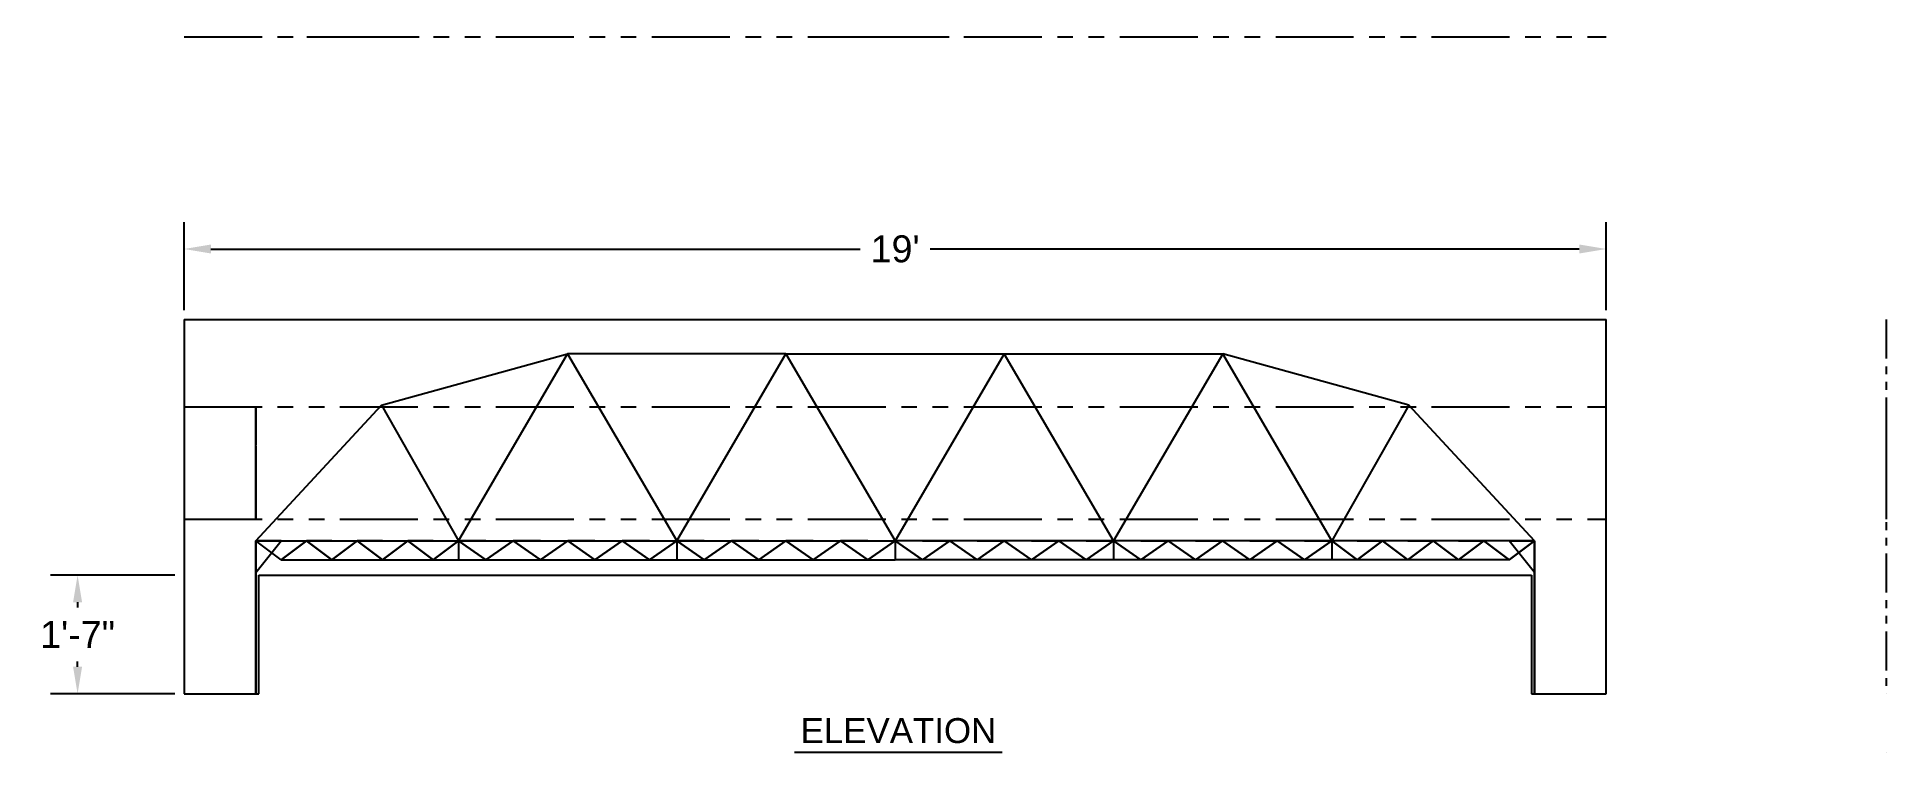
# Model space of a CAD drawing. Header units: inches. Extents: x -621 to 261, y -9 to 105.
# Drawn here: x -35.1 to 261.3, y -9.3 to 105.3 of the extents above; entities outside this region: 2.
import ezdxf

# ---------------------------------------------------------------- set-up
doc = ezdxf.new("R2010")
doc.units = ezdxf.units.IN
doc.header["$MEASUREMENT"] = 0
doc.linetypes.add('PHANTOM2', pattern=[1.25, 0.625, -0.125, 0.125, -0.125, 0.125, -0.125])
for name, color, linetype in [('Chords', 10, 'Continuous'), ('Decking', 12, 'Continuous'), ('DeflPts', 130, 'Continuous'), ('Dims', 252, 'Continuous'), ('Laterals', 40, 'Continuous'), ('Legs', 32, 'Continuous'), ('Limits', 200, 'Continuous'), ('LoadPts', 90, 'Continuous'), ('Tendons', 20, 'Continuous'), ('Webbing', 50, 'Continuous')]:
    doc.layers.add(name, color=color, linetype=linetype)
doc.styles.get("Standard").update_dxf_attribs({"font": 'arial.ttf'})
doc.dimstyles.new('DimBig', dxfattribs={"dimtxt": 0.18, "dimasz": 0.18, "dimexe": 0.18, "dimexo": 0.0625, "dimgap": 0.09, "dimtad": 0, "dimtih": 1, "dimtoh": 1, "dimdec": 4, "dimzin": 0, "dimdsep": 46, "dimtxsty": 'Standard', "dimcen": 0.09, "dimadec": 0, "dimazin": 0, "dimtfac": 1, "dimtdec": 4, "dimtofl": 0, "dimtmove": 0, "dimatfit": 3, "dimfxl": 1, "dimtolj": 1, "dimtzin": 0, "dimarcsym": 0})

# ---------------------------------------------------------------- blocks, each defined once
blk = doc.blocks.new('*D11')
at = {"layer": 'Dims', "color": 0, "lineweight": -2, "transparency": 16777216}
for p, q in [((-11.49999999999988, 61.4999999999922), (-11.49999999999988, 75.64568217858812)), ((216.5000000000001, 61.4999999999922), (216.5000000000001, 75.64568217858812)), ((-7.179999999999886, 71.32568217858811), (96.87751705320613, 71.32568217858811)), ((212.1800000000001, 71.32568217858811), (108.1224829467941, 71.32568217858811))]:
    blk.add_line(p, q, dxfattribs=at)
at = {"layer": 'Dims', "color": 0, "transparency": 16777216}
for points in [[(-7.179999999999886, 72.04568217858811), (-7.179999999999886, 70.60568217858811), (-11.49999999999988, 71.32568217858811)], [(212.1800000000001, 72.04568217858811), (212.1800000000001, 70.60568217858811), (216.5000000000001, 71.32568217858811)]]:
    blk.add_solid(points, dxfattribs=at)
at = {"layer": 'Dims', "color": 0, "transparency": 16777216, "insert": (102.5000000000001, 71.32568217858811), "char_height": 4.32, "attachment_point": 5}
blk.add_mtext("\\A1;19'", dxfattribs=at)
blk = doc.blocks.new('*D1')
at = {"layer": 'Dims', "color": 0, "lineweight": -2, "transparency": 16777216}
for p, q in [((-12.99999999999988, 18.99999999999221), (-32.885910100162, 18.99999999999221)), ((-28.565910100162, 14.67999999999221), (-28.565910100162, 13.82884038198403)), ((-28.565910100162, 4.319999999992215), (-28.565910100162, 5.171159618000402)), ((-12.99999999999988, -7.7895e-12), (-32.885910100162, -7.7839e-12))]:
    blk.add_line(p, q, dxfattribs=at)
at = {"layer": 'Dims', "color": 0, "transparency": 16777216}
for points in [[(-29.285910100162, 14.67999999999221), (-27.845910100162, 14.67999999999221), (-28.565910100162, 18.99999999999221)], [(-29.285910100162, 4.319999999992215), (-27.845910100162, 4.319999999992215), (-28.565910100162, -7.7851e-12)]]:
    blk.add_solid(points, dxfattribs=at)
at = {"layer": 'Dims', "color": 0, "transparency": 16777216, "insert": (-28.565910100162, 9.499999999992212), "char_height": 4.32, "attachment_point": 5}
blk.add_mtext('\\A1;1\'-7"', dxfattribs=at)

msp = doc.modelspace()

# ---------------------------------------------------------------- hatches: boundary and pattern name
at = {"layer": 'Limits', "extrusion": (1, 0, -2e-16)}
h = msp.add_hatch(dxfattribs=at)
h.set_pattern_fill('ANSI31', color=256, scale=50, angle=-90)
h.set_pattern_definition([(315, (-7.8041e-12, -17.5), (4.419417382415921, 4.419417382415921), [])])
h.paths.add_polyline_path([(45.99999999999218, 1.500000000000003), (45.99999999999218, 4.500000000000002), (27.99999999999219, 4.500000000000002), (27.99999999999219, 1.500000000000003)])
h.paths.add_polyline_path([(45.99999999999218, -2.499999999999996), (45.99999999999218, 1.500000000000003), (27.99999999999219, 1.500000000000003), (27.99999999999219, -2.499999999999996)])
h.paths.add_polyline_path([(45.99999999999218, -32.5), (45.99999999999218, -2.499999999999996), (27.99999999999219, -2.499999999999996), (27.99999999999219, -32.5)])
h.paths.add_polyline_path([(45.99999999999218, -36.5), (45.99999999999218, -32.5), (27.99999999999219, -32.5), (27.99999999999219, -36.5)])
h.paths.add_polyline_path([(45.99999999999218, -39.5), (45.99999999999218, -36.5), (27.99999999999219, -36.5), (27.99999999999219, -39.5)])

# ---------------------------------------------------------------- linework, layer by layer
at = {"layer": 'Chords'}
for p, q in [((20.13832859673039, 46.30109203679793, 5), (49.96097749469015, 54.49999999999221, 5)), ((85.00000000000011, 54.49999999999221, 5), (49.96097749469015, 54.49999999999221, 5)), ((85.00000000000011, 54.49999999999221, 5), (120.0000000000001, 54.49999999999221, 5)), ((120.0000000000001, 54.49999999999221, 5), (155.03902250531, 54.49999999999221, 5)), ((184.8616714032698, 46.30109203679793, 5), (155.03902250531, 54.49999999999221, 5)), ((1.137e-13, 24.49999999999221, 5), (20.13832859673039, 46.30109203679793, 5)), ((205.0000000000001, 24.49999999999221, 5), (184.8616714032698, 46.30109203679793, 5)), ((1.137e-13, 24.49999999999221, 5), (32.50000000000011, 24.49999999999221, 5)), ((32.50000000000011, 24.49999999999221, 5), (67.5000000000001, 24.49999999999221, 5)), ((67.5000000000001, 24.49999999999221, 5), (102.5000000000001, 24.49999999999221, 5)), ((137.5000000000001, 24.49999999999221, 5), (102.5000000000001, 24.49999999999221, 5)), ((172.5000000000001, 24.49999999999221, 5), (137.5000000000001, 24.49999999999221, 5)), ((205.0000000000001, 24.49999999999221, 5), (172.5000000000001, 24.49999999999221, 5)), ((4.062500000003865, 21.49999999999416), (32.50000000000011, 21.49999999999221)), ((32.50000000000011, 21.49999999999221), (67.5000000000001, 21.49999999999221)), ((67.5000000000001, 21.49999999999221), (102.5000000000001, 21.49999999999221)), ((137.5000000000001, 21.49999999999221), (102.5000000000001, 21.49999999999221)), ((172.5000000000001, 21.49999999999221), (137.5000000000001, 21.49999999999221)), ((200.9374999999963, 21.49999999999416), (172.5000000000001, 21.49999999999221))]:
    msp.add_line(p, q, dxfattribs=at)
at = {"layer": 'Chords', "extrusion": (0, 0, -1)}
for p, q in [((20.13832859673039, 46.30109203679793, -40), (49.96097749469015, 54.49999999999221, -40)), ((85.00000000000011, 54.49999999999221, -40), (49.96097749469015, 54.49999999999221, -40)), ((85.00000000000011, 54.49999999999221, -40), (120.0000000000001, 54.49999999999221, -40)), ((120.0000000000001, 54.49999999999221, -40), (155.03902250531, 54.49999999999221, -40)), ((184.8616714032698, 46.30109203679793, -40), (155.03902250531, 54.49999999999221, -40)), ((1.137e-13, 24.49999999999221, -40), (20.13832859673039, 46.30109203679793, -40)), ((205.0000000000001, 24.49999999999221, -40), (184.8616714032698, 46.30109203679793, -40)), ((1.137e-13, 24.49999999999221, -40), (32.50000000000011, 24.49999999999221, -40)), ((32.50000000000011, 24.49999999999221, -40), (67.5000000000001, 24.49999999999221, -40)), ((67.5000000000001, 24.49999999999221, -40), (102.5000000000001, 24.49999999999221, -40)), ((137.5000000000001, 24.49999999999221, -40), (102.5000000000001, 24.49999999999221, -40)), ((172.5000000000001, 24.49999999999221, -40), (137.5000000000001, 24.49999999999221, -40)), ((205.0000000000001, 24.49999999999221, -40), (172.5000000000001, 24.49999999999221, -40)), ((4.062500000003865, 21.49999999999416, -35), (32.50000000000011, 21.49999999999221, -35)), ((32.50000000000011, 21.49999999999221, -35), (67.5000000000001, 21.49999999999221, -35)), ((67.5000000000001, 21.49999999999221, -35), (102.5000000000001, 21.49999999999221, -35)), ((137.5000000000001, 21.49999999999221, -35), (102.5000000000001, 21.49999999999221, -35)), ((172.5000000000001, 21.49999999999221, -35), (137.5000000000001, 21.49999999999221, -35)), ((200.9374999999963, 21.49999999999416, -35), (172.5000000000001, 21.49999999999221, -35))]:
    msp.add_line(p, q, dxfattribs=at)
at = {"layer": 'Decking'}
for p, q in [((1.137e-13, 24.49999999999221), (32.50000000000011, 24.49999999999221)), ((32.50000000000011, 24.49999999999221), (67.5000000000001, 24.49999999999221)), ((67.5000000000001, 24.49999999999221), (102.5000000000001, 24.49999999999221)), ((137.5000000000001, 24.49999999999221), (102.5000000000001, 24.49999999999221)), ((172.5000000000001, 24.49999999999221), (137.5000000000001, 24.49999999999221)), ((205.0000000000001, 24.49999999999221), (172.5000000000001, 24.49999999999221))]:
    msp.add_line(p, q, dxfattribs=at)
at = {"layer": 'Decking', "extrusion": (0, 0, -1)}
for p, q in [((1.137e-13, 24.49999999999221, -35), (32.50000000000011, 24.49999999999221, -35)), ((32.50000000000011, 24.49999999999221, -35), (67.5000000000001, 24.49999999999221, -35)), ((67.5000000000001, 24.49999999999221, -35), (102.5000000000001, 24.49999999999221, -35)), ((137.5000000000001, 24.49999999999221, -35), (102.5000000000001, 24.49999999999221, -35)), ((172.5000000000001, 24.49999999999221, -35), (137.5000000000001, 24.49999999999221, -35)), ((205.0000000000001, 24.49999999999221, -35), (172.5000000000001, 24.49999999999221, -35))]:
    msp.add_line(p, q, dxfattribs=at)
at = {"layer": 'DeflPts', "extrusion": (0, 0, -1)}
for p, q in [((54.00000000000011, 24.49999999999221), (54.00000000000011, 24.49999999999221, -0.9999999999999786)), ((72.00000000000011, 24.49999999999221), (72.00000000000011, 24.49999999999221, -0.9999999999999786)), ((84.00000000000011, 24.49999999999221), (84.00000000000011, 24.49999999999221, -0.9999999999999786)), ((89.00000000000011, 24.49999999999221), (89.00000000000011, 24.49999999999221, -0.9999999999999786)), ((96.00000000000011, 24.49999999999221), (96.00000000000011, 24.49999999999221, -0.9999999999999786)), ((120.0000000000001, 24.49999999999221), (120.0000000000001, 24.49999999999221, -0.9999999999999786)), ((127.0000000000001, 24.49999999999221), (127.0000000000001, 24.49999999999221, -0.9999999999999786)), ((144.0000000000001, 24.49999999999221), (144.0000000000001, 24.49999999999221, -0.9999999999999786))]:
    msp.add_line(p, q, dxfattribs=at)
at = {"layer": 'Dims', "extrusion": (0, -1, 1e-16)}
msp.add_line((94.91207312022345, 105.3347542129122, -62.92452670273262), (111.1355194803858, 105.3347542129122, -62.92452670273262), dxfattribs=at)
at = {"layer": 'Dims'}
msp.add_line((86.381699274903, -9.349450587337461, 41), (119.665893325706, -9.349450587337461, 41), dxfattribs=at)
at = {"layer": 'Dims', "extrusion": (1, 0, -2e-16)}
msp.add_line((261.34573589347, -9.349450587337486, -4.39684066791426), (261.34573589347, -9.349450587337486, -31.40204049164982), dxfattribs=at)
at = {"layer": 'Laterals'}
for p, q in [((4.062499999197939, 24.49999999999221), (4.062499999197939, 24.49999999999221, -35)), ((32.50000000004082, 24.49999999999221), (32.50000000004082, 24.49999999999221, -35)), ((67.50000000522402, 24.49999999999239), (67.50000000522402, 24.49999999999239, -35)), ((102.4999999974692, 24.49999999999255), (102.4999999974692, 24.49999999999255, -35)), ((137.4999999948576, 24.49999999999239), (137.4999999948576, 24.49999999999239, -35)), ((172.5000000000001, 24.49999999999221), (172.5000000000001, 24.49999999999221, -35)), ((200.937499999999, 24.49999999999221), (200.937499999999, 24.49999999999221, -35)), ((32.50000000004082, 21.49999999999221), (32.50000000004082, 21.49999999999221, -35)), ((67.50000000522402, 21.49999999999238), (67.50000000522402, 21.49999999999238, -35)), ((102.4999999974692, 21.49999999999256), (102.4999999974692, 21.49999999999256, -35)), ((137.4999999948576, 21.49999999999238), (137.4999999948576, 21.49999999999238, -35)), ((172.5000000000001, 21.49999999999221), (172.5000000000001, 21.49999999999221, -35)), ((-8.030838e-10, 19.42593912629433), (-8.030838e-10, 19.42593912629433, -35)), ((205, 19.42593912629433), (205, 19.42593912629433, -35))]:
    msp.add_line(p, q, dxfattribs=at)
at = {"layer": 'Legs'}
for p, q in [((0, 0), (0, 24.5)), ((-6.4801e-12, 24.49999999998511, 5.000000000003417), (0, 0)), ((-6.4801e-12, 24.49999999999221, 5.000000000004868), (1.137e-13, 24.49999999999221)), ((-8.030838e-10, 19.42593912629433, -35), (1.850708e-09, 24.50000000981294, -40)), ((-8.030838e-10, 19.42593912629433), (-6.4801e-12, 24.49999999999221, 5.000000000007974)), ((205, 0), (205, 24.5)), ((205.0000000000002, 24.49999999998443, 5), (205, 0)), ((205.0000000000002, 24.49999999998443, 5), (205, 24.49999999999213)), ((205.0000000000067, 24.49999999998511, 5.000000000003417), (204.9999999999959, 19.42593912628818)), ((205.0000000000001, 24.49999999999221, -40), (205, 19.42593912629433, -35))]:
    msp.add_line(p, q, dxfattribs=at)
at = {"layer": 'Legs', "extrusion": (0, 0, -1)}
for p, q in [((0, 0, -35), (0, 24.5, -35)), ((-6.4801e-12, 24.49999999998511, -40.0000000000034), (0, 0, -35)), ((-6.4801e-12, 24.49999999999221, -40.00000000000485), (1.137e-13, 24.49999999999221, -35)), ((205, 0, -35), (205, 24.5, -35)), ((205.0000000000002, 24.49999999998443, -40), (205, 0, -35)), ((205.0000000000002, 24.49999999998443, -40), (205, 24.49999999999213, -35))]:
    msp.add_line(p, q, dxfattribs=at)
at = {"layer": 'Limits', "extrusion": (0, -1, 1e-16)}
for p, q in [((-11.49999986902855, 105.3347542129122, 18.5), (-11.49999986902855, 105.3347542129122, -53.5)), ((0.5000001309714435, 105.3347542129122, 18.5), (0.5000001309714435, 105.3347542129122, -53.5)), ((8.200556214205562, 105.3347542129122, 4.5), (26.20055621420557, 105.3347542129122, 4.5)), ((204.5000001309714, 105.3347542129122, 18.5), (204.5000001309714, 105.3347542129122, -53.5)), ((216.5000001309715, 105.3347542129122, 18.5), (216.5000001309715, 105.3347542129122, -53.5))]:
    msp.add_line(p, q, dxfattribs=at)
at = {"layer": 'Limits', "linetype": 'PHANTOM2', "ltscale": 20, "extrusion": (0, -1, 1e-16)}
for p, q in [((-11.49999986902855, 105.3347542129122, 4.5), (216.5000001309715, 105.3347542129122, 4.5)), ((-11.49999986902855, 105.3347542129122, -39.5), (216.5000001309715, 105.3347542129122, -39.5))]:
    msp.add_line(p, q, dxfattribs=at)
at = {"layer": 'Limits'}
for p, q in [((-11.49999999999988, 59.99999999999221, 41), (216.5000000000001, 59.99999999999221, 41)), ((-11.49999999999988, 59.99999999999221, 41), (-11.49999999999988, -7.7899e-12, 41)), ((216.5000000000001, -7.7899e-12, 41), (216.5000000000001, 59.99999999999221, 41)), ((0.5000000000001137, -7.7899e-12, 41), (0.5000000000001137, 18.99999999999221, 41)), ((0.5000000000001137, 18.99999999999221, 41), (204.5000000000001, 18.99999999999221, 41)), ((204.5000000000001, 18.99999999999221, 41), (204.5000000000001, -7.7899e-12, 41)), ((-11.49999999999988, -7.7899e-12, 41), (0.5000000000001137, -7.7899e-12, 41)), ((204.5000000000001, -7.7899e-12, 41), (216.5000000000001, -7.7899e-12, 41))]:
    msp.add_line(p, q, dxfattribs=at)
at = {"layer": 'Limits', "linetype": 'PHANTOM2', "ltscale": 10, "extrusion": (1, 0, -2e-16)}
for p, q in [((261.34573589347, 59.9999999999922, 1.5), (261.34573589347, -7.8041e-12, 1.5)), ((261.34573589347, 59.99999999999219, -36.5), (261.34573589347, -7.8111e-12, -36.5)), ((261.34573589347, 59.9999999999922, -2.5), (261.34573589347, -7.8041e-12, -2.5)), ((261.34573589347, 59.99999999999219, -32.5), (261.34573589347, -7.8096e-12, -32.5))]:
    msp.add_line(p, q, dxfattribs=at)
at = {"layer": 'Limits', "extrusion": (1, 0, -2e-16)}
for p, q in [((261.3457358934699, 59.99999999999221, -53.5), (261.34573589347, 59.99999999999221, 18.5)), ((261.34573589347, 45.99999999999218, 4.5), (261.3457358934699, 45.99999999999218, -39.5)), ((261.3457358934699, 45.99999999999218, -39.5), (261.3457358934699, 27.99999999999219, -39.5)), ((261.34573589347, 45.99999999999218, 4.5), (261.34573589347, 27.99999999999219, 4.5)), ((261.34573589347, 27.99999999999219, 4.5), (261.3457358934699, 27.99999999999219, -39.5)), ((261.3457358934699, 18.9999999999922, -53.5), (261.34573589347, 18.99999999999221, 18.5)), ((261.3457358934699, -7.797e-12, -53.5), (261.34573589347, -7.7828e-12, 18.5))]:
    msp.add_line(p, q, dxfattribs=at)
at = {"layer": 'Limits', "linetype": 'PHANTOM2', "ltscale": 20}
for p, q in [((-11.49999999999988, 45.9999999999922, 41), (216.5000000000001, 45.9999999999922, 41)), ((-11.49999999999988, 27.99999999999221, 41), (216.5000000000001, 27.99999999999221, 41))]:
    msp.add_line(p, q, dxfattribs=at)
at = {"layer": 'Limits', "extrusion": (0, -1, 1e-16)}
for points in [[(-10.7799998690283, -49.18000000000006, -105.3347542129122), (-11.49999986902855, -53.49999999999999, -105.3347542129122), (-12.21999986902881, -49.18000000000006, -105.3347542129122)], [(-10.7799998690283, 14.18000000000007, -105.3347542129122), (-11.49999986902855, 18.50000000000001, -105.3347542129122), (-12.21999986902881, 14.18000000000007, -105.3347542129122)], [(-0.2199998690288112, -49.18000000000006, -105.3347542129122), (0.5000001309714435, -53.49999999999999, -105.3347542129122), (1.220000130971698, -49.18000000000006, -105.3347542129122)], [(-0.2199998690288112, 14.18000000000007, -105.3347542129122), (0.5000001309714435, 18.50000000000001, -105.3347542129122), (1.220000130971698, 14.18000000000007, -105.3347542129122)], [(205.2200001309717, -49.18000000000006, -105.3347542129122), (204.5000001309714, -53.49999999999999, -105.3347542129122), (203.7800001309712, -49.18000000000006, -105.3347542129122)], [(205.2200001309717, 14.18000000000007, -105.3347542129122), (204.5000001309714, 18.50000000000001, -105.3347542129122), (203.7800001309712, 14.18000000000007, -105.3347542129122)], [(217.2200001309717, -49.18000000000006, -105.3347542129122), (216.5000001309715, -53.49999999999999, -105.3347542129122), (215.7800001309712, -49.18000000000006, -105.3347542129122)], [(217.2200001309717, 14.18000000000007, -105.3347542129122), (216.5000001309715, 18.50000000000001, -105.3347542129122), (215.7800001309712, 14.18000000000007, -105.3347542129122)]]:
    msp.add_solid(points, dxfattribs=at)
at = {"layer": 'Limits', "extrusion": (1, 0, -2e-16)}
for points in [[(59.27999999999197, 14.18000000000011, 261.34573589347), (59.99999999999221, 18.50000000000005, 261.34573589347), (60.71999999999246, 14.18000000000011, 261.34573589347)], [(59.27999999999195, -49.18000000000001, 261.3457358934699), (59.99999999999221, -53.49999999999995, 261.3457358934699), (60.71999999999246, -49.18000000000001, 261.3457358934699)], [(18.27999999999196, 14.18000000000011, 261.34573589347), (18.99999999999221, 18.50000000000005, 261.34573589347), (19.71999999999247, 14.18000000000011, 261.34573589347)], [(18.27999999999194, -49.18000000000001, 261.3457358934699), (18.9999999999922, -53.49999999999995, 261.3457358934699), (19.71999999999246, -49.18000000000001, 261.3457358934699)], [(-0.7200000000080374, 14.18000000000011, 261.34573589347), (-7.7828e-12, 18.50000000000005, 261.34573589347), (0.7199999999924719, 14.18000000000011, 261.34573589347)], [(-0.7200000000080493, -49.18000000000001, 261.3457358934699), (-7.796e-12, -53.49999999999995, 261.3457358934699), (0.7199999999924602, -49.18000000000001, 261.3457358934699)]]:
    msp.add_solid(points, dxfattribs=at)
at = {"layer": 'LoadPts'}
msp.add_line((108.0000000000001, 24.49999999999221, -35), (108.0000000000001, 24.49999999999221, -34), dxfattribs=at)
at = {"layer": 'Tendons'}
for p, q in [((32.50000000000011, 24.49999999999221, 5), (49.96097749469015, 54.49999999999221, 5)), ((49.96097749469015, 54.49999999999221, 5), (67.5000000000001, 24.49999999999221, 5)), ((67.5000000000001, 24.49999999999221, 5), (85.00000000000011, 54.49999999999221, 5)), ((85.00000000000011, 54.49999999999221, 5), (102.5000000000001, 24.49999999999221, 5)), ((120.0000000000001, 54.49999999999221, 5), (102.5000000000001, 24.49999999999221, 5)), ((137.5000000000001, 24.49999999999221, 5), (120.0000000000001, 54.49999999999221, 5)), ((155.03902250531, 54.49999999999221, 5), (137.5000000000001, 24.49999999999221, 5)), ((172.5000000000001, 24.49999999999221, 5), (155.03902250531, 54.49999999999221, 5)), ((20.13832859673039, 46.30109203679793, 5), (32.50000000000011, 24.49999999999221, 5)), ((184.8616714032698, 46.30109203679793, 5), (172.5000000000001, 24.49999999999221, 5))]:
    msp.add_line(p, q, dxfattribs=at)
at = {"layer": 'Tendons', "extrusion": (0, 0, -1)}
for p, q in [((32.50000000000011, 24.49999999999221, -40), (49.96097749469015, 54.49999999999221, -40)), ((49.96097749469015, 54.49999999999221, -40), (67.5000000000001, 24.49999999999221, -40)), ((67.5000000000001, 24.49999999999221, -40), (85.00000000000011, 54.49999999999221, -40)), ((85.00000000000011, 54.49999999999221, -40), (102.5000000000001, 24.49999999999221, -40)), ((120.0000000000001, 54.49999999999221, -40), (102.5000000000001, 24.49999999999221, -40)), ((137.5000000000001, 24.49999999999221, -40), (120.0000000000001, 54.49999999999221, -40)), ((155.03902250531, 54.49999999999221, -40), (137.5000000000001, 24.49999999999221, -40)), ((172.5000000000001, 24.49999999999221, -40), (155.03902250531, 54.49999999999221, -40)), ((20.13832859673039, 46.30109203679793, -40), (32.50000000000011, 24.49999999999221, -40)), ((184.8616714032698, 46.30109203679793, -40), (172.5000000000001, 24.49999999999221, -40))]:
    msp.add_line(p, q, dxfattribs=at)
at = {"layer": 'Webbing'}
for p, q in [((4.062500000001249, 24.49999999999221), (-6.4801e-12, 24.49999999998511, 5.000000000003417)), ((4.062500000003865, 21.49999999999416), (0, 24.49999999998443, 5)), ((-8.029701e-10, 19.42593912629433, -4.374999999999998), (4.062499999197939, 24.49999999999221)), ((-8.029701e-10, 19.42593912629433, -13.12499999999999), (4.062499999197939, 24.49999999999221, -8.749999999999996)), ((-8.029701e-10, 19.42593912629433, -21.875), (4.062499999197939, 24.49999999999221, -17.49999999999999)), ((-8.029701e-10, 19.42593912629433, -30.62499999999999), (4.062499999197939, 24.49999999999221, -26.24999999999999)), ((4.062500000001249, 24.49999999999221), (8.125000000008981, 24.49999999998511, 5.000000000003417)), ((4.062500000003865, 21.49999999999416), (8.12500000000773, 24.49999999998443, 5)), ((8.125000000010346, 24.49999999999221), (4.062500000003865, 21.49999999999416)), ((12.18750000001671, 24.49999999999221), (8.125000000008981, 24.49999999998511, 5.000000000003443)), ((12.18750000001, 21.49999999998705), (8.125000000006137, 24.49999999997733, 5)), ((8.125000000010232, 24.4999999999923), (12.18750000001398, 21.49999999999424)), ((12.18750000001671, 24.49999999999221), (16.25000000002444, 24.49999999998511, 5.000000000003443)), ((12.18750000001, 21.49999999998705), (16.25000000001387, 24.49999999997733, 5)), ((16.25000000002046, 24.4999999999923), (12.18750000001398, 21.49999999999424)), ((20.31250000002557, 24.49999999998511), (16.25000000001785, 24.499999999978, 5.000000000006862)), ((20.31250000002819, 21.49999999998705), (16.25000000002433, 24.49999999997733, 5.000000000012978)), ((16.25000000002023, 24.4999999999923), (20.31250000002399, 21.49999999999424)), ((20.31250000002557, 24.49999999998511), (24.37500000003331, 24.499999999978, 5.000000000006862)), ((20.31250000002819, 21.49999999998705), (24.37500000003206, 24.49999999997733, 5.000000000012978)), ((24.37500000003047, 24.4999999999923), (20.31250000002399, 21.49999999999424)), ((28.43750000004104, 24.49999999998511), (24.37500000003331, 24.499999999978, 5.000000000006886)), ((28.43750000003672, 21.49999999997995), (24.37500000003286, 24.49999999997022, 5.000000000014115)), ((24.37500000003036, 24.49999999999239), (28.4375000000341, 21.49999999999433)), ((28.43750000004104, 24.49999999998511), (32.50000000004877, 24.499999999978, 5.000000000006886)), ((28.43750000003672, 21.49999999997995), (32.50000000004059, 24.49999999997022, 5.000000000014115)), ((32.50000000004059, 24.49999999999239), (28.4375000000341, 21.49999999999433)), ((36.87500000053262, 24.50000000002039), (32.50000000059242, 24.500000000011, 4.999999999965748)), ((32.50000000059242, 24.500000000011, 4.999999999965748), (36.87500000000011, 21.49999999999221)), ((36.87500000068361, 21.49999999999221), (32.50000000004059, 24.49999999999239)), ((32.50000000000011, 24.49999999999221, 5), (32.50000000000011, 24.49999999999221)), ((32.50000000000011, 24.49999999999221, 5.000000000642671), (32.50000000000011, 21.49999999999221)), ((32.50000000004082, 24.49999999999221, -4.375), (32.50000000004082, 21.49999999999221)), ((32.50000000004082, 24.49999999999221, -13.125), (32.50000000004082, 21.49999999999221, -8.75)), ((32.50000000004082, 24.49999999999221, -21.875), (32.50000000004082, 21.49999999999221, -17.5)), ((32.50000000004082, 24.49999999999221, -30.625), (32.50000000004082, 21.49999999999221, -26.25)), ((36.87500000053262, 24.50000000002039), (41.25000000047282, 24.500000000011, 4.999999999965748)), ((41.24999999940779, 24.500000000011, 4.999999999965748), (36.87500000000011, 21.49999999999221)), ((36.87500000068361, 21.49999999999221), (41.2500000013266, 24.49999999999239)), ((45.62500000041302, 24.50000000002039), (41.25000000047282, 24.500000000011, 4.999999999965748)), ((41.25000000077931, 24.49999999980082, 4.999999999615446), (45.625000000187, 21.49999999978204)), ((45.62500000196918, 21.49999999999221), (41.25000000132614, 24.49999999999239)), ((45.62500000041302, 24.50000000002039), (50.00000000035322, 24.500000000011, 4.999999999965748)), ((49.9999999995947, 24.49999999980082, 4.999999999615446), (45.625000000187, 21.49999999978204)), ((45.62500000196918, 21.49999999999221), (50.00000000261218, 24.49999999999239)), ((54.37500000046065, 24.500000000011), (50.00000000052046, 24.50000000000161, 4.999999999965748)), ((50.00000000096623, 24.49999999980082, 4.999999999965748), (54.37500000037392, 21.49999999978204)), ((54.37500000325474, 21.49999999999221), (50.00000000261172, 24.49999999999239)), ((54.37500000046065, 24.500000000011), (58.75000000040086, 24.50000000000161, 4.999999999965748)), ((58.74999999978161, 24.49999999980082, 4.999999999965748), (54.37500000037392, 21.49999999978204)), ((54.37500000325474, 21.49999999999221), (58.75000000389775, 24.49999999999239)), ((63.12500000034106, 24.500000000011), (58.75000000040086, 24.50000000000161, 4.999999999965748)), ((58.75000000101386, 24.49999999979143, 4.999999999965748), (63.12500000042154, 21.49999999977264)), ((63.12500000454031, 21.49999999999221), (58.7500000038973, 24.49999999999239)), ((63.12500000034106, 24.500000000011), (67.50000000028126, 24.50000000000161, 4.999999999965748)), ((67.49999999982924, 24.49999999979143, 4.999999999965748), (63.12500000042154, 21.49999999977264)), ((63.12500000454031, 21.49999999999221), (67.50000000518332, 24.49999999999239)), ((71.87500000023645, 24.500000000011), (67.50000000029625, 24.50000000000161, 4.999999999982874)), ((67.50000000042154, 24.49999999981021, 4.999999999931496), (71.87499999982921, 21.49999999979142)), ((71.87500000064288, 21.49999999999221), (67.4999999999999, 24.49999999999239)), ((67.49999999982924, 24.49999999979143, 4.999999999965748), (67.49999999982924, 24.49999999632102)), ((67.49999999982924, 24.49999999979143, 5.000000000608419), (67.5000000000001, 21.49999999999221)), ((67.50000000522402, 24.49999999999239, -4.375), (67.50000000522402, 21.49999999999238)), ((67.50000000522402, 24.49999999999239, -13.125), (67.50000000522402, 21.49999999999238, -8.75)), ((67.50000000522402, 24.49999999999239, -21.875), (67.50000000522402, 21.49999999999238, -17.5)), ((67.50000000522402, 24.49999999999239, -30.625), (67.50000000522402, 21.49999999999238, -26.25)), ((71.87500000023645, 24.500000000011), (76.25000000017667, 24.50000000000161, 4.999999999982874)), ((76.24999999923693, 24.49999999981021, 4.999999999931496), (71.87499999982921, 21.49999999979142)), ((71.87500000064288, 21.49999999999221), (76.25000000128591, 24.49999999999239)), ((80.62500000011686, 24.500000000011), (76.25000000017667, 24.50000000000161, 4.999999999982874)), ((76.25000000060845, 24.49999999960003, 4.999999999581193), (80.62500000001612, 21.49999999958124)), ((80.62500000192846, 21.49999999999221), (76.25000000128546, 24.49999999999239)), ((80.62500000011686, 24.500000000011), (85.00000000005706, 24.50000000000161, 4.999999999982874)), ((84.99999999942384, 24.49999999960003, 4.999999999581193), (80.62500000001612, 21.49999999958124)), ((80.62500000192846, 21.49999999999221), (85.00000000257148, 24.49999999999239)), ((89.3750000001645, 24.50000000000161), (85.0000000002243, 24.49999999999221, 4.999999999982874)), ((85.00000000079535, 24.49999999960003, 4.999999999931494), (89.37500000020304, 21.49999999958124)), ((89.37500000064288, 21.49999999999221), (84.99999999999991, 24.49999999999239)), ((89.3750000001645, 24.50000000000161), (93.7500000001047, 24.49999999999221, 4.999999999982874)), ((93.74999999961074, 24.49999999960003, 4.999999999931494), (89.37500000020304, 21.49999999958124)), ((89.37500000064288, 21.49999999999221), (93.75000000128593, 24.49999999999239)), ((98.1250000000449, 24.50000000000161), (93.7500000001047, 24.49999999999221, 4.999999999982874)), ((93.75000000084297, 24.49999999959064, 4.999999999931494), (98.12500000025067, 21.49999999957185)), ((98.12500000192868, 21.49999999999238), (93.75000000128568, 24.49999999999255)), ((98.1250000000449, 24.50000000000161), (102.499999999985, 24.49999999999221, 4.999999999982874)), ((102.4999999996583, 24.49999999959064, 4.999999999931494), (98.12500000025067, 21.49999999957185)), ((98.12500000192868, 21.49999999999238), (102.5000000025717, 24.49999999999255)), ((106.8750000004756, 24.500000000011), (102.5000000005354, 24.50000000000161, 4.999999999982874)), ((102.4999999996583, 24.49999999959064, 4.999999999931494), (106.874999999066, 21.49999999957185)), ((106.8749999980715, 21.49999999999238), (102.4999999974285, 24.49999999999255)), ((102.499999999059, 24.50000000000161, 5.000000000616447), (102.499999997429, 24.49999999999221)), ((102.499999999059, 24.50000000000161, 4.999999998924481), (102.5000000000001, 21.49999999999221)), ((102.4999999974692, 24.49999999999255, -4.375), (102.4999999974692, 21.49999999999256)), ((102.4999999974692, 24.49999999999255, -13.125), (102.4999999974692, 21.49999999999256, -8.75)), ((102.4999999974692, 24.49999999999255, -21.875), (102.4999999974692, 21.49999999999256, -17.5)), ((102.4999999974692, 24.49999999999255, -30.625), (102.4999999974692, 21.49999999999256, -26.25)), ((106.8750000004756, 24.500000000011), (111.2500000004158, 24.50000000000161, 4.999999999982874)), ((111.2499999984737, 24.49999999959064, 4.999999999931494), (106.874999999066, 21.49999999957185)), ((106.8749999980715, 21.49999999999238), (111.2499999987145, 24.49999999999255)), ((115.625000000356, 24.500000000011), (111.2500000004158, 24.50000000000161, 4.999999999982874)), ((111.249999999706, 24.49999999960003, 4.999999999931494), (115.6249999991137, 21.49999999958124)), ((115.6249999993573, 21.49999999999221), (111.2499999987143, 24.49999999999239)), ((115.625000000356, 24.500000000011), (120.0000000002962, 24.50000000000161, 4.999999999982874)), ((119.9999999985214, 24.49999999960003, 4.999999999931494), (115.6249999991137, 21.49999999958124)), ((115.6249999993573, 21.49999999999221), (120.0000000000003, 24.49999999999239)), ((124.3750000004037, 24.50000000000161), (120.0000000004635, 24.49999999999221, 4.999999999982874)), ((119.9999999998929, 24.49999999960003, 4.999999999581193), (124.3749999993006, 21.49999999958124)), ((124.3749999980717, 21.49999999999221), (119.9999999974287, 24.49999999999239)), ((124.3750000004037, 24.50000000000161), (128.7500000003439, 24.49999999999221, 4.999999999982874)), ((128.7499999987083, 24.49999999960003, 4.999999999581193), (124.3749999993006, 21.49999999958124)), ((124.3749999980717, 21.49999999999221), (128.7499999987147, 24.49999999999239)), ((133.1250000002841, 24.50000000000161), (128.7500000003439, 24.49999999999221, 4.999999999982874)), ((128.7500000000798, 24.49999999981021, 4.999999999931496), (133.1249999994875, 21.49999999979142)), ((133.1249999993573, 21.49999999999221), (128.7499999987143, 24.49999999999239)), ((133.1250000002841, 24.50000000000161), (137.5000000002243, 24.49999999999221, 4.999999999982874)), ((137.4999999988952, 24.49999999981021, 4.999999999931496), (133.1249999994875, 21.49999999979142)), ((133.1249999993573, 21.49999999999221), (137.5000000000003, 24.49999999999239)), ((141.8750000001795, 24.50000000000161), (137.5000000002392, 24.49999999999221, 5)), ((137.4999999994875, 24.49999999979143, 4.999999999965748), (141.8749999988952, 21.49999999977264)), ((141.8749999954599, 21.49999999999221), (137.4999999948169, 24.49999999999239)), ((137.5000000002392, 24.49999999999221, 5), (137.4999999974086, 24.49999999821522)), ((137.4999999988952, 24.49999999981021, 4.999999999931496), (137.5000000000001, 21.49999999999221)), ((137.4999999948576, 24.49999999999239, -4.375), (137.4999999948576, 21.49999999999238)), ((137.4999999948576, 24.49999999999239, -13.125), (137.4999999948576, 21.49999999999238, -8.75)), ((137.4999999948576, 24.49999999999239, -21.875), (137.4999999948576, 21.49999999999238, -17.5)), ((137.4999999948576, 24.49999999999239, -30.625), (137.4999999948576, 21.49999999999238, -26.25)), ((141.8750000001795, 24.50000000000161), (146.2500000001197, 24.49999999999221, 5)), ((146.2499999983029, 24.49999999979143, 4.999999999965748), (141.8749999988952, 21.49999999977264)), ((141.8749999954599, 21.49999999999221), (146.2499999961029, 24.49999999999239)), ((150.6250000000599, 24.50000000000161), (146.2500000001197, 24.49999999999221, 5)), ((146.2499999995351, 24.49999999980082, 4.999999999965748), (150.6249999989428, 21.49999999978204)), ((150.6249999967455, 21.49999999999221), (146.2499999961025, 24.49999999999239)), ((150.6250000000599, 24.50000000000161), (155.0000000000001, 24.49999999999221, 5)), ((154.9999999983505, 24.49999999980082, 4.999999999965748), (150.6249999989428, 21.49999999978204)), ((150.6249999967455, 21.49999999999221), (154.9999999973885, 24.49999999999239)), ((159.3750000001075, 24.49999999999221), (155.0000000001673, 24.49999999998282, 5)), ((154.999999999722, 24.49999999980082, 4.999999999615446), (159.3749999991297, 21.49999999978204)), ((159.374999998031, 21.49999999999221), (154.999999997388, 24.49999999999239)), ((159.3750000001075, 24.49999999999221), (163.7500000000477, 24.49999999998282, 5)), ((163.7499999985374, 24.49999999980082, 4.999999999615446), (159.3749999991297, 21.49999999978204)), ((159.374999998031, 21.49999999999221), (163.7499999986741, 24.49999999999239)), ((168.1249999999879, 24.49999999999221), (163.7500000000477, 24.49999999998282, 5)), ((163.7499999999089, 24.500000000011, 4.999999999965748), (168.1249999993166, 21.49999999999221)), ((168.1249999993166, 21.49999999999221), (163.7499999986736, 24.49999999999239)), ((168.1249999999879, 24.49999999999221), (172.4999999999281, 24.49999999998282, 5)), ((172.4999999987243, 24.500000000011, 4.999999999965748), (168.1249999993166, 21.49999999999221)), ((168.1249999993166, 21.49999999999221), (172.4999999999596, 24.49999999999239)), ((176.5624999999592, 24.49999999998511), (172.4999999999514, 24.499999999978, 5.000000000006886)), ((176.5624999999635, 21.49999999997995), (172.4999999999596, 24.49999999997022, 5.000000000014115)), ((172.4999999999596, 24.49999999999239), (176.5624999999661, 21.49999999999433)), ((172.4999999986833, 24.49999999998282, 4.999999999918781), (172.4999999986833, 24.50000000093493)), ((172.4999999986833, 24.49999999998282, 5.000000001585023), (172.5000000000001, 21.49999999999221)), ((172.5000000000001, 24.49999999999221, -4.375), (172.5000000000001, 21.49999999999221)), ((172.5000000000001, 24.49999999999221, -13.125), (172.5000000000001, 21.49999999999221, -8.75)), ((172.5000000000001, 24.49999999999221, -21.875), (172.5000000000001, 21.49999999999221, -17.5)), ((172.5000000000001, 24.49999999999221, -30.625), (172.5000000000001, 21.49999999999221, -26.25)), ((176.5624999999592, 24.49999999998511), (180.6249999999669, 24.499999999978, 5.000000000006886)), ((176.5624999999635, 21.49999999997995), (180.6249999999673, 24.49999999997022, 5.000000000014115)), ((180.6249999999699, 24.49999999999239), (176.5624999999661, 21.49999999999433)), ((184.6874999999746, 24.49999999998511), (180.6249999999669, 24.499999999978, 5.000000000006862)), ((184.687499999972, 21.49999999998705), (180.6249999999682, 24.49999999997733, 5.000000000012978)), ((180.6249999999698, 24.4999999999923), (184.6874999999761, 21.49999999999424)), ((184.6874999999746, 24.49999999998511), (188.7499999999824, 24.499999999978, 5.000000000006862)), ((184.687499999972, 21.49999999998705), (188.7499999999759, 24.49999999997733, 5.000000000012978)), ((188.74999999998, 24.4999999999923), (184.6874999999761, 21.49999999999424)), ((192.8124999999835, 24.49999999999221), (188.7499999999758, 24.49999999998511, 5.000000000003443)), ((192.8124999999902, 21.49999999998705), (188.7499999999863, 24.49999999997733, 5)), ((188.7499999999797, 24.4999999999923), (192.8124999999862, 21.49999999999424)), ((192.8124999999835, 24.49999999999221), (196.8749999999912, 24.49999999998511, 5.000000000003443)), ((192.8124999999902, 21.49999999998705), (196.8749999999941, 24.49999999997733, 5)), ((196.87499999999, 24.4999999999923), (192.8124999999862, 21.49999999999424)), ((200.937499999999, 24.49999999999221), (196.8749999999912, 24.49999999998511, 5.000000000003417)), ((200.9374999999963, 21.49999999999416), (196.8749999999925, 24.49999999998443, 5)), ((196.8749999999899, 24.49999999999221), (200.9374999999963, 21.49999999999416)), ((200.937499999999, 24.49999999999221), (205.0000000000067, 24.49999999998511, 5.000000000003417)), ((200.9374999999963, 21.49999999999416), (205.0000000000002, 24.49999999998443, 5)), ((205.0000000000001, 24.49999999999221), (200.9374999999963, 21.49999999999416)), ((204.9999999999999, 19.42593912629433, -4.374999999999998), (200.937499999999, 24.49999999999221)), ((204.9999999999999, 19.42593912629433, -13.12499999999999), (200.937499999999, 24.49999999999221, -8.749999999999996)), ((204.9999999999999, 19.42593912629433, -21.875), (200.937499999999, 24.49999999999221, -17.49999999999999)), ((204.9999999999999, 19.42593912629433, -30.62499999999999), (200.937499999999, 24.49999999999221, -26.24999999999999))]:
    msp.add_line(p, q, dxfattribs=at)
at = {"layer": 'Webbing', "extrusion": (0, 0, -1)}
for p, q in [((-8.029701e-10, 19.42593912629433, -4.374999999999998), (4.062499999197939, 24.49999999999221, -8.749999999999996)), ((-8.029701e-10, 19.42593912629433, -13.12499999999999), (4.062499999197939, 24.49999999999221, -17.49999999999999)), ((-8.029701e-10, 19.42593912629433, -21.875), (4.062499999197939, 24.49999999999221, -26.24999999999999)), ((-8.029701e-10, 19.42593912629433, -30.62499999999999), (4.062499999197939, 24.49999999999221, -35)), ((4.062500000001249, 24.49999999999221, -35), (-6.4801e-12, 24.49999999998511, -40.0000000000034)), ((4.062500000003865, 21.49999999999416, -35), (0, 24.49999999998443, -40)), ((4.062500000001249, 24.49999999999221, -35), (8.125000000008981, 24.49999999998511, -40.0000000000034)), ((4.062500000003865, 21.49999999999416, -35), (8.12500000000773, 24.49999999998443, -40)), ((8.125000000010346, 24.49999999999221, -35), (4.062500000003865, 21.49999999999416, -35)), ((12.18750000001671, 24.49999999999221, -35.00000000000003), (8.125000000008981, 24.49999999998511, -40.00000000000343)), ((12.18750000001, 21.49999999998705, -35), (8.125000000006137, 24.49999999997733, -40)), ((8.125000000010232, 24.4999999999923, -35), (12.18750000001398, 21.49999999999424, -35)), ((12.18750000001671, 24.49999999999221, -35.00000000000003), (16.25000000002444, 24.49999999998511, -40.00000000000343)), ((12.18750000001, 21.49999999998705, -35), (16.25000000001387, 24.49999999997733, -40)), ((16.25000000002046, 24.4999999999923, -35), (12.18750000001398, 21.49999999999424, -35)), ((20.31250000002557, 24.49999999998511, -35.00000000000345), (16.25000000001785, 24.499999999978, -40.00000000000686)), ((20.31250000002819, 21.49999999998705, -35.00000000001298), (16.25000000002433, 24.49999999997733, -40.00000000001297)), ((16.25000000002023, 24.4999999999923, -35), (20.31250000002399, 21.49999999999424, -35)), ((20.31250000002557, 24.49999999998511, -35.00000000000345), (24.37500000003331, 24.499999999978, -40.00000000000686)), ((20.31250000002819, 21.49999999998705, -35.00000000001298), (24.37500000003206, 24.49999999997733, -40.00000000001297)), ((24.37500000003047, 24.4999999999923, -35), (20.31250000002399, 21.49999999999424, -35)), ((28.43750000004104, 24.49999999998511, -35.00000000000347), (24.37500000003331, 24.499999999978, -40.00000000000688)), ((28.43750000003672, 21.49999999997995, -35.00000000001412), (24.37500000003286, 24.49999999997022, -40.00000000001412)), ((24.37500000003036, 24.49999999999239, -35), (28.4375000000341, 21.49999999999433, -35)), ((28.43750000004104, 24.49999999998511, -35.00000000000347), (32.50000000004877, 24.499999999978, -40.00000000000688)), ((28.43750000003672, 21.49999999997995, -35.00000000001412), (32.50000000004059, 24.49999999997022, -40.00000000001412)), ((32.50000000004059, 24.49999999999239, -35), (28.4375000000341, 21.49999999999433, -35)), ((36.87500000053262, 24.50000000002039, -34.99999999996575), (32.50000000059242, 24.500000000011, -39.99999999996575)), ((32.50000000059242, 24.500000000011, -39.99999999996575), (36.87500000000011, 21.49999999999221, -35)), ((36.87500000068361, 21.49999999999221, -35), (32.50000000004059, 24.49999999999239, -35)), ((32.50000000000011, 24.49999999999221, -40), (32.50000000000011, 24.49999999999221, -35)), ((32.50000000000011, 24.49999999999221, -40.00000000064267), (32.50000000000011, 21.49999999999221, -35)), ((36.87500000053262, 24.50000000002039, -34.99999999996575), (41.25000000047282, 24.500000000011, -39.99999999996575)), ((41.24999999940779, 24.500000000011, -39.99999999996575), (36.87500000000011, 21.49999999999221, -35)), ((36.87500000068361, 21.49999999999221, -35), (41.2500000013266, 24.49999999999239, -35)), ((45.62500000041302, 24.50000000002039, -34.99999999996575), (41.25000000047282, 24.500000000011, -39.99999999996575)), ((41.25000000077931, 24.49999999980082, -39.99999999961545), (45.625000000187, 21.49999999978204, -34.9999999996497)), ((45.62500000196918, 21.49999999999221, -35), (41.25000000132614, 24.49999999999239, -35)), ((45.62500000041302, 24.50000000002039, -34.99999999996575), (50.00000000035322, 24.500000000011, -39.99999999996575)), ((49.9999999995947, 24.49999999980082, -39.99999999961545), (45.625000000187, 21.49999999978204, -34.9999999996497)), ((45.62500000196918, 21.49999999999221, -35), (50.00000000261218, 24.49999999999239, -35)), ((54.37500000046065, 24.500000000011, -34.99999999996575), (50.00000000052046, 24.50000000000161, -39.99999999996575)), ((50.00000000096623, 24.49999999980082, -39.99999999996575), (54.37500000037392, 21.49999999978204, -35)), ((54.37500000325474, 21.49999999999221, -35), (50.00000000261172, 24.49999999999239, -35)), ((54.37500000046065, 24.500000000011, -34.99999999996575), (58.75000000040086, 24.50000000000161, -39.99999999996575)), ((58.74999999978161, 24.49999999980082, -39.99999999996575), (54.37500000037392, 21.49999999978204, -35)), ((54.37500000325474, 21.49999999999221, -35), (58.75000000389775, 24.49999999999239, -35)), ((63.12500000034106, 24.500000000011, -34.99999999996575), (58.75000000040086, 24.50000000000161, -39.99999999996575)), ((58.75000000101386, 24.49999999979143, -39.99999999996575), (63.12500000042154, 21.49999999977264, -35)), ((63.12500000454031, 21.49999999999221, -35), (58.7500000038973, 24.49999999999239, -35)), ((63.12500000034106, 24.500000000011, -34.99999999996575), (67.50000000028126, 24.50000000000161, -39.99999999996575)), ((67.49999999982924, 24.49999999979143, -39.99999999996575), (63.12500000042154, 21.49999999977264, -35)), ((63.12500000454031, 21.49999999999221, -35), (67.50000000518332, 24.49999999999239, -35)), ((71.87500000023645, 24.500000000011, -34.99999999998288), (67.50000000029625, 24.50000000000161, -39.99999999998287)), ((67.50000000042154, 24.49999999981021, -39.9999999999315), (71.87499999982921, 21.49999999979142, -34.99999999996575)), ((71.87500000064288, 21.49999999999221, -35), (67.4999999999999, 24.49999999999239, -35)), ((67.49999999982924, 24.49999999979143, -39.99999999996575), (67.49999999982924, 24.49999999632102, -35)), ((67.49999999982924, 24.49999999979143, -40.00000000060842), (67.5000000000001, 21.49999999999221, -35)), ((71.87500000023645, 24.500000000011, -34.99999999998288), (76.25000000017667, 24.50000000000161, -39.99999999998287)), ((76.24999999923693, 24.49999999981021, -39.9999999999315), (71.87499999982921, 21.49999999979142, -34.99999999996575)), ((71.87500000064288, 21.49999999999221, -35), (76.25000000128591, 24.49999999999239, -35)), ((80.62500000011686, 24.500000000011, -34.99999999998288), (76.25000000017667, 24.50000000000161, -39.99999999998287)), ((76.25000000060845, 24.49999999960003, -39.99999999958119), (80.62500000001612, 21.49999999958124, -34.99999999961545)), ((80.62500000192846, 21.49999999999221, -35), (76.25000000128546, 24.49999999999239, -35)), ((80.62500000011686, 24.500000000011, -34.99999999998288), (85.00000000005706, 24.50000000000161, -39.99999999998287)), ((84.99999999942384, 24.49999999960003, -39.99999999958119), (80.62500000001612, 21.49999999958124, -34.99999999961545)), ((80.62500000192846, 21.49999999999221, -35), (85.00000000257148, 24.49999999999239, -35)), ((89.3750000001645, 24.50000000000161, -34.99999999998288), (85.0000000002243, 24.49999999999221, -39.99999999998287)), ((85.00000000079535, 24.49999999960003, -39.9999999999315), (89.37500000020304, 21.49999999958124, -34.99999999996575)), ((89.37500000064288, 21.49999999999221, -35), (84.99999999999991, 24.49999999999239, -35)), ((89.3750000001645, 24.50000000000161, -34.99999999998288), (93.7500000001047, 24.49999999999221, -39.99999999998287)), ((93.74999999961074, 24.49999999960003, -39.9999999999315), (89.37500000020304, 21.49999999958124, -34.99999999996575)), ((89.37500000064288, 21.49999999999221, -35), (93.75000000128593, 24.49999999999239, -35)), ((98.1250000000449, 24.50000000000161, -34.99999999998288), (93.7500000001047, 24.49999999999221, -39.99999999998287)), ((93.75000000084297, 24.49999999959064, -39.9999999999315), (98.12500000025067, 21.49999999957185, -34.99999999996575)), ((98.12500000192868, 21.49999999999238, -35), (93.75000000128568, 24.49999999999255, -35)), ((98.1250000000449, 24.50000000000161, -34.99999999998288), (102.499999999985, 24.49999999999221, -39.99999999998287)), ((102.4999999996583, 24.49999999959064, -39.9999999999315), (98.12500000025067, 21.49999999957185, -34.99999999996575)), ((98.12500000192868, 21.49999999999238, -35), (102.5000000025717, 24.49999999999255, -35)), ((106.8750000004756, 24.500000000011, -34.99999999998288), (102.5000000005354, 24.50000000000161, -39.99999999998287)), ((102.4999999996583, 24.49999999959064, -39.9999999999315), (106.874999999066, 21.49999999957185, -34.99999999996575)), ((106.8749999980715, 21.49999999999238, -35), (102.4999999974285, 24.49999999999255, -35)), ((102.499999999059, 24.50000000000161, -40.00000000061644), (102.499999997429, 24.49999999999221, -35)), ((102.499999999059, 24.50000000000161, -39.99999999892447), (102.5000000000001, 21.49999999999221, -35)), ((106.8750000004756, 24.500000000011, -34.99999999998288), (111.2500000004158, 24.50000000000161, -39.99999999998287)), ((111.2499999984737, 24.49999999959064, -39.9999999999315), (106.874999999066, 21.49999999957185, -34.99999999996575)), ((106.8749999980715, 21.49999999999238, -35), (111.2499999987145, 24.49999999999255, -35)), ((115.625000000356, 24.500000000011, -34.99999999998288), (111.2500000004158, 24.50000000000161, -39.99999999998287)), ((111.249999999706, 24.49999999960003, -39.9999999999315), (115.6249999991137, 21.49999999958124, -34.99999999996575)), ((115.6249999993573, 21.49999999999221, -35), (111.2499999987143, 24.49999999999239, -35)), ((115.625000000356, 24.500000000011, -34.99999999998288), (120.0000000002962, 24.50000000000161, -39.99999999998287)), ((119.9999999985214, 24.49999999960003, -39.9999999999315), (115.6249999991137, 21.49999999958124, -34.99999999996575)), ((115.6249999993573, 21.49999999999221, -35), (120.0000000000003, 24.49999999999239, -35)), ((124.3750000004037, 24.50000000000161, -34.99999999998288), (120.0000000004635, 24.49999999999221, -39.99999999998287)), ((119.9999999998929, 24.49999999960003, -39.99999999958119), (124.3749999993006, 21.49999999958124, -34.99999999961545)), ((124.3749999980717, 21.49999999999221, -35), (119.9999999974287, 24.49999999999239, -35)), ((124.3750000004037, 24.50000000000161, -34.99999999998288), (128.7500000003439, 24.49999999999221, -39.99999999998287)), ((128.7499999987083, 24.49999999960003, -39.99999999958119), (124.3749999993006, 21.49999999958124, -34.99999999961545)), ((124.3749999980717, 21.49999999999221, -35), (128.7499999987147, 24.49999999999239, -35)), ((133.1250000002841, 24.50000000000161, -34.99999999998288), (128.7500000003439, 24.49999999999221, -39.99999999998287)), ((128.7500000000798, 24.49999999981021, -39.9999999999315), (133.1249999994875, 21.49999999979142, -34.99999999996575)), ((133.1249999993573, 21.49999999999221, -35), (128.7499999987143, 24.49999999999239, -35)), ((133.1250000002841, 24.50000000000161, -34.99999999998288), (137.5000000002243, 24.49999999999221, -39.99999999998287)), ((137.4999999988952, 24.49999999981021, -39.9999999999315), (133.1249999994875, 21.49999999979142, -34.99999999996575)), ((133.1249999993573, 21.49999999999221, -35), (137.5000000000003, 24.49999999999239, -35)), ((141.8750000001795, 24.50000000000161, -35), (137.5000000002392, 24.49999999999221, -40)), ((137.4999999994875, 24.49999999979143, -39.99999999996575), (141.8749999988952, 21.49999999977264, -35)), ((141.8749999954599, 21.49999999999221, -35), (137.4999999948169, 24.49999999999239, -35)), ((137.5000000002392, 24.49999999999221, -40), (137.4999999974086, 24.49999999821522, -35)), ((137.4999999988952, 24.49999999981021, -39.9999999999315), (137.5000000000001, 21.49999999999221, -35)), ((141.8750000001795, 24.50000000000161, -35), (146.2500000001197, 24.49999999999221, -40)), ((146.2499999983029, 24.49999999979143, -39.99999999996575), (141.8749999988952, 21.49999999977264, -35)), ((141.8749999954599, 21.49999999999221, -35), (146.2499999961029, 24.49999999999239, -35)), ((150.6250000000599, 24.50000000000161, -35), (146.2500000001197, 24.49999999999221, -40)), ((146.2499999995351, 24.49999999980082, -39.99999999996575), (150.6249999989428, 21.49999999978204, -35)), ((150.6249999967455, 21.49999999999221, -35), (146.2499999961025, 24.49999999999239, -35)), ((150.6250000000599, 24.50000000000161, -35), (155.0000000000001, 24.49999999999221, -40)), ((154.9999999983505, 24.49999999980082, -39.99999999996575), (150.6249999989428, 21.49999999978204, -35)), ((150.6249999967455, 21.49999999999221, -35), (154.9999999973885, 24.49999999999239, -35)), ((159.3750000001075, 24.49999999999221, -35), (155.0000000001673, 24.49999999998282, -40)), ((154.999999999722, 24.49999999980082, -39.99999999961545), (159.3749999991297, 21.49999999978204, -34.9999999996497)), ((159.374999998031, 21.49999999999221, -35), (154.999999997388, 24.49999999999239, -35)), ((159.3750000001075, 24.49999999999221, -35), (163.7500000000477, 24.49999999998282, -40)), ((163.7499999985374, 24.49999999980082, -39.99999999961545), (159.3749999991297, 21.49999999978204, -34.9999999996497)), ((159.374999998031, 21.49999999999221, -35), (163.7499999986741, 24.49999999999239, -35)), ((168.1249999999879, 24.49999999999221, -35), (163.7500000000477, 24.49999999998282, -40)), ((163.7499999999089, 24.500000000011, -39.99999999996575), (168.1249999993166, 21.49999999999221, -35)), ((168.1249999993166, 21.49999999999221, -35), (163.7499999986736, 24.49999999999239, -35)), ((168.1249999999879, 24.49999999999221, -35), (172.4999999999281, 24.49999999998282, -40)), ((172.4999999987243, 24.500000000011, -39.99999999996575), (168.1249999993166, 21.49999999999221, -35)), ((168.1249999993166, 21.49999999999221, -35), (172.4999999999596, 24.49999999999239, -35)), ((176.5624999999592, 24.49999999998511, -35.00000000000347), (172.4999999999514, 24.499999999978, -40.00000000000688)), ((176.5624999999635, 21.49999999997995, -35.00000000001412), (172.4999999999596, 24.49999999997022, -40.00000000001412)), ((172.4999999999596, 24.49999999999239, -35), (176.5624999999661, 21.49999999999433, -35)), ((172.4999999986833, 24.49999999998282, -39.99999999991878), (172.4999999986833, 24.50000000093493, -35)), ((172.4999999986833, 24.49999999998282, -40.00000000158503), (172.5000000000001, 21.49999999999221, -35)), ((176.5624999999592, 24.49999999998511, -35.00000000000347), (180.6249999999669, 24.499999999978, -40.00000000000688)), ((176.5624999999635, 21.49999999997995, -35.00000000001412), (180.6249999999673, 24.49999999997022, -40.00000000001412)), ((180.6249999999699, 24.49999999999239, -35), (176.5624999999661, 21.49999999999433, -35)), ((184.6874999999746, 24.49999999998511, -35.00000000000345), (180.6249999999669, 24.499999999978, -40.00000000000686)), ((184.687499999972, 21.49999999998705, -35.00000000001298), (180.6249999999682, 24.49999999997733, -40.00000000001297)), ((180.6249999999698, 24.4999999999923, -35), (184.6874999999761, 21.49999999999424, -35)), ((184.6874999999746, 24.49999999998511, -35.00000000000345), (188.7499999999824, 24.499999999978, -40.00000000000686)), ((184.687499999972, 21.49999999998705, -35.00000000001298), (188.7499999999759, 24.49999999997733, -40.00000000001297)), ((188.74999999998, 24.4999999999923, -35), (184.6874999999761, 21.49999999999424, -35)), ((192.8124999999835, 24.49999999999221, -35.00000000000003), (188.7499999999758, 24.49999999998511, -40.00000000000343)), ((192.8124999999902, 21.49999999998705, -35), (188.7499999999863, 24.49999999997733, -40)), ((188.7499999999797, 24.4999999999923, -35), (192.8124999999862, 21.49999999999424, -35)), ((192.8124999999835, 24.49999999999221, -35.00000000000003), (196.8749999999912, 24.49999999998511, -40.00000000000343)), ((192.8124999999902, 21.49999999998705, -35), (196.8749999999941, 24.49999999997733, -40)), ((196.87499999999, 24.4999999999923, -35), (192.8124999999862, 21.49999999999424, -35)), ((200.937499999999, 24.49999999999221, -35), (196.8749999999912, 24.49999999998511, -40.0000000000034)), ((200.9374999999963, 21.49999999999416, -35), (196.8749999999925, 24.49999999998443, -40)), ((196.8749999999899, 24.49999999999221, -35), (200.9374999999963, 21.49999999999416, -35)), ((204.9999999999999, 19.42593912629433, -4.374999999999998), (200.937499999999, 24.49999999999221, -8.749999999999996)), ((204.9999999999999, 19.42593912629433, -13.12499999999999), (200.937499999999, 24.49999999999221, -17.49999999999999)), ((204.9999999999999, 19.42593912629433, -21.875), (200.937499999999, 24.49999999999221, -26.24999999999999)), ((204.9999999999999, 19.42593912629433, -30.62499999999999), (200.937499999999, 24.49999999999221, -35)), ((200.937499999999, 24.49999999999221, -35), (205.0000000000067, 24.49999999998511, -40.0000000000034)), ((200.9374999999963, 21.49999999999416, -35), (205.0000000000002, 24.49999999998443, -40)), ((205.0000000000001, 24.49999999999221, -35), (200.9374999999963, 21.49999999999416, -35))]:
    msp.add_line(p, q, dxfattribs=at)
at = {"layer": 'Webbing', "extrusion": (0, -4e-16, -1)}
for p, q in [((32.50000000004082, 24.49999999999221, -4.375), (32.50000000004082, 21.49999999999221, -8.749999999999998)), ((32.50000000004082, 24.49999999999221, -13.125), (32.50000000004082, 21.49999999999221, -17.5)), ((32.50000000004082, 24.49999999999221, -21.875), (32.50000000004082, 21.49999999999221, -26.25)), ((32.50000000004082, 24.49999999999221, -30.625), (32.50000000004082, 21.49999999999221, -35)), ((67.50000000522402, 24.49999999999239, -4.375), (67.50000000522402, 21.49999999999238, -8.749999999999998)), ((67.50000000522402, 24.49999999999239, -13.125), (67.50000000522402, 21.49999999999238, -17.5)), ((67.50000000522402, 24.49999999999239, -21.875), (67.50000000522402, 21.49999999999238, -26.25)), ((67.50000000522402, 24.49999999999239, -30.625), (67.50000000522402, 21.49999999999238, -35)), ((102.4999999974692, 24.49999999999255, -4.375), (102.4999999974692, 21.49999999999256, -8.749999999999998)), ((102.4999999974692, 24.49999999999255, -13.125), (102.4999999974692, 21.49999999999256, -17.5)), ((102.4999999974692, 24.49999999999255, -21.875), (102.4999999974692, 21.49999999999256, -26.25)), ((102.4999999974692, 24.49999999999255, -30.625), (102.4999999974692, 21.49999999999256, -35)), ((137.4999999948576, 24.49999999999239, -4.375), (137.4999999948576, 21.49999999999238, -8.749999999999998)), ((137.4999999948576, 24.49999999999239, -13.125), (137.4999999948576, 21.49999999999238, -17.5)), ((137.4999999948576, 24.49999999999239, -21.875), (137.4999999948576, 21.49999999999238, -26.25)), ((137.4999999948576, 24.49999999999239, -30.625), (137.4999999948576, 21.49999999999238, -35)), ((172.5000000000001, 24.49999999999221, -4.375), (172.5000000000001, 21.49999999999221, -8.749999999999998)), ((172.5000000000001, 24.49999999999221, -13.125), (172.5000000000001, 21.49999999999221, -17.5)), ((172.5000000000001, 24.49999999999221, -21.875), (172.5000000000001, 21.49999999999221, -26.25)), ((172.5000000000001, 24.49999999999221, -30.625), (172.5000000000001, 21.49999999999221, -35))]:
    msp.add_line(p, q, dxfattribs=at)

# ---------------------------------------------------------------- texts
at = {"layer": 'Dims', "extrusion": (0, -1, 1e-16)}
msp.add_text('PLAN', height=4, dxfattribs=at).set_placement((96.01583340847677, -61.42189163849584, -105.3347542129122))
at = {"layer": 'Dims'}
msp.add_text('ELEVATION', height=4, dxfattribs=at).set_placement((87.34715496802085, -7.909072015867586, 41))
at = {"layer": 'Dims', "extrusion": (1, 0, -2e-16)}
msp.add_text('SECTION', height=4, rotation=270, dxfattribs=at).set_placement((-8.404260450147788, -5.464100125059029, 261.34573589347))
at = {"layer": 'Limits', "char_height": 0.18, "attachment_point": 4}
for insert in [(-620.6739133924301, 88.55176380685025, 5), (-620.1372013492705, 74.59574200697844, 5)]:
    msp.add_mtext('\\A1;', dxfattribs=dict(at, insert=insert))

# ---------------------------------------------------------------- dimensions: what is measured, and where the dimension line sits
at = {"layer": 'Dims'}
dim = msp.add_linear_dim(base=(216.5000000000001, 71.32568217858811, 41), p1=(-11.49999999999988, 59.99999999999221, 41), p2=(216.5000000000001, 59.99999999999221, 41), dimstyle='DimBig', override={"dimscale": 24, "dimlunit": 4}, dxfattribs=at)
dim.commit()
dim.dimension.update_dxf_attribs({"geometry": '*D11', "text_midpoint": (102.5000000000001, 71.32568217858811, 41)})
dim = msp.add_linear_dim(base=(-28.565910100162, 18.99999999999221, 5), p1=(-11.49999999999988, -7.7899e-12, 5), p2=(-11.49999999999988, 18.99999999999221, 5), angle=90, dimstyle='DimBig', override={"dimscale": 24, "dimlunit": 4}, dxfattribs=at)
dim.commit()
dim.dimension.update_dxf_attribs({"geometry": '*D1', "text_midpoint": (-28.565910100162, 9.499999999992212, 5), "dimtype": 160})

doc.saveas('drawing.dxf')
